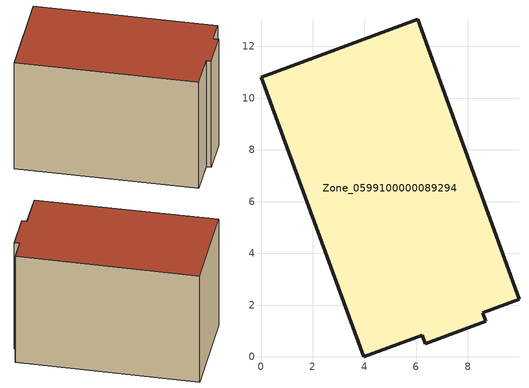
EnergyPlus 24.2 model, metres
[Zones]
Zone_0599100000089294
 floor ground (C_G): 0,10.8 6.05,13.06 9.97,2.23 8.57,1.71 8.69,1.39 6.34,0.52 6.23,0.84 3.96,0 z0
 wall outside (C_F): 6.05,13.06 0,10.8 3.96,0 6.23,0.84 6.34,0.52 8.69,1.39 8.57,1.71 9.97,2.23 6.05,13.06 z0:7.75
 roof outside (C_R): 8.69,1.39 8.57,1.71 9.97,2.23 6.05,13.06 0,10.8 3.96,0 6.23,0.84 6.34,0.52 z7.75
[BUILDING]
Pand.0599100000089294: North Axis=0; Terrain=City; Loads Convergence Tolerance Value=0.04; Temperature Convergence Tolerance Value=0.4; Solar Distribution=FullExterior; Maximum Number of Warmup Days=25; Minimum Number of Warmup Days=1
[Site:Location]
Rotterdam.The.Hague.AP_ZH_NLD Design_Conditions: Latitude=51.96; Longitude=4.45; Time Zone=1; Elevation=-4.5
[SITE:GROUNDTEMPERATURE:BUILDINGSURFACE]
18, 18, 18, 18, 18, 18, 18, 18, 18, 18, 18, 18
[MATERIAL] Thermal Absorptance=0.9; Solar Absorptance=0.7; Visible Absorptance=0.7
Name | Roughness | Thickness | Conductivity | Density | Specific Heat
G.TI.1946-1964 | MediumSmooth | 0.15 | 1 | 540 | 1210
F.TI.1946-1964 | Rough | 0.3 | 0.857143 | 1920 | 840
R.TI.1946-1964 | MediumRough | 0.2 | 0.277778 | 1500 | 1000
[CONSTRUCTION]
C_G: G.TI.1946-1964
C_F: F.TI.1946-1964
C_R: R.TI.1946-1964
[ZONE]
Zone_0599100000089294: Type=1; Multiplier=1; Ceiling Height=Autocalculate; Volume=Autocalculate; Floor Area=autocalculate; Part of Total Floor Area=Yes
[ZONEINFILTRATION:DESIGNFLOWRATE]
Infil_Zone_0599100000089294: Zone or ZoneList or Space or SpaceList=Zone_0599100000089294; Schedule=AlwaysOn; Design Flow Rate Calculation Method=Flow/Area; Flow Rate per Floor Area=0.003; Constant Term Coefficient=1; Temperature Term Coefficient=0; Velocity Term Coefficient=0; Velocity Squared Term Coefficient=0
[HVACTEMPLATE:ZONE:IDEALLOADSAIRSYSTEM]
Zone_0599100000089294: Maximum Heating Supply Air Temperature=50; Minimum Cooling Supply Air Temperature=13; Maximum Heating Supply Air Humidity Ratio=0.0156; Minimum Cooling Supply Air Humidity Ratio=0.0077; Heating Limit=NoLimit; Cooling Limit=NoLimit; Dehumidification Control Type=ConstantSensibleHeatRatio; Cooling Sensible Heat Ratio=0.7; Dehumidification Setpoint=60; Humidification Control Type=None; Humidification Setpoint=30; Outdoor Air Method=None; Outdoor Air Flow Rate per Person=0.00944; Outdoor Air Flow Rate per Zone Floor Area=0; Outdoor Air Flow Rate per Zone=0; Demand Controlled Ventilation Type=None; Outdoor Air Economizer Type=NoEconomizer; Heat Recovery Type=None; Sensible Heat Recovery Effectiveness=0.7; Latent Heat Recovery Effectiveness=0.65
[ZONECONTROL:THERMOSTAT]
ThermostatControl_Zone_0599100000089294: Zone or ZoneList=Zone_0599100000089294; Control Type Schedule=DualSetpointControlType; Control 1=Thermostat_Zone_0599100000089294; Temperature Difference Between Cutout And Setpoint=0
[THERMOSTATSETPOINT:DUALSETPOINT]
Thermostat_Zone_0599100000089294: Heating Setpoint Temperature Schedule=HeatingSetpoint_Zone_0599100000089294; Cooling Setpoint Temperature Schedule=CoolingSetpoint_Zone_0599100000089294
[SCHEDULE:COMPACT]
HeatingSetpoint_Zone_0599100000089294: Through: 12/31, For: AllDays, Until: 24:00, 21
CoolingSetpoint_Zone_0599100000089294: Through: 12/31, For: AllDays, Until: 24:00, 24
DualSetpointControlType: Through: 12/31, For: AllDays, Until: 24:00, 4
AlwaysOn: Through: 12/31, For: AllDays, Until: 24:00, 1
